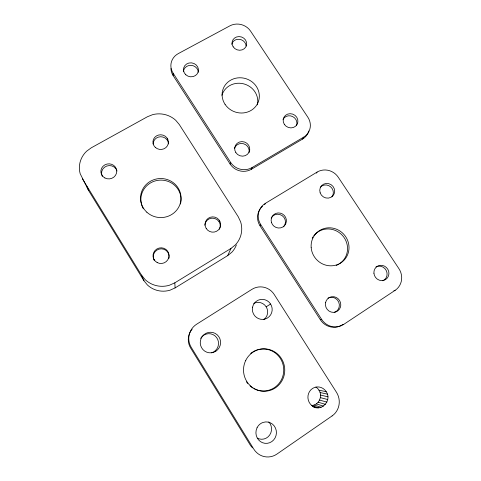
<?xml version="1.0" encoding="UTF-8"?>
<svg xmlns="http://www.w3.org/2000/svg" width="481" height="481" viewBox="0 0 481 481"><rect width="100%" height="100%" fill="white"/><g stroke="black" fill="none" stroke-linecap="round" stroke-linejoin="round"><path stroke-width="0.72" d="M312.584 406.439C321.663 412.163 332.287 400.18 326.22 391.678L318.987 390.181A9.945 9.506 81.3 0 0 315.843 387.055M318.578 407.804L311.682 405.501C318.969 405.224 322.979 396.031 318.987 390.181M230.116 164.039L230.561 162.331L173.118 73.196A15.446 14.298 11.3 0 1 178.265 53.619L229.894 25.842A15.133 13.865 17.2 0 1 250.559 31.103L307.852 117.22A15.344 14.4 26.8 0 1 303.601 137.193L302.549 139.081L251.467 169.222A15.494 14.773 20.2 0 1 230.116 164.039L173.172 75.631A15.32 14.189 11.3 0 1 170.935 68.482M219.114 221.765L219.462 220.532M251.467 169.222L252.092 167.562L303.601 137.193M227.669 255.627L230.982 248.43L235.407 244.841A24.122 23.593 15.9 0 0 240.638 221.873L238.233 216.751L179.275 124.507L175.727 120.292A23.882 22.589 5.3 0 0 152.705 114.64L147.487 116.715L91.252 147.823L86.604 151.226A24.525 23.208 -5.4 0 0 80.189 173.737L88.618 190.542L143.939 280.724L147.408 284.98A23.166 22.739 -16.1 0 0 170.021 290.193L175.096 287.915L227.669 255.627L231.818 252.254A22.589 22.156 14.9 0 0 236.393 244.901M264.664 204.696L265.41 203.331L317.117 172.078A15.566 14.773 36.4 0 1 338.257 177.236L398.905 268.645A16.023 15.133 55.2 0 1 395.154 290.308L343.656 324.441L342.195 324.765M341.624 325.126A16.174 15.548 62.1 0 1 320.34 319.715L260.005 225.769L260.72 224.579A15.825 15.314 32.5 0 1 265.41 203.331M316.336 173.154L317.117 172.078M253.673 303.487A9.572 9.422 68.6 0 1 266.173 306.818L270.599 304.04M82.443 178.878L141.498 275.12L145.202 279.665A24.765 24.272 -13.8 0 0 169.396 285.251L174.825 282.828L230.982 248.43M393.903 290.716L395.154 290.308M320.34 319.715L321.609 319.342A16.318 15.681 62 0 0 343.656 324.441M320.081 392.52L327.375 394.137M320.562 395.063L327.892 396.813M320.406 397.643L327.729 399.531M319.606 400.09L326.894 402.104M318.23 402.224L325.451 404.353M316.36 403.914L323.491 406.132M314.123 405.032L321.146 407.305M260.72 224.579L321.609 319.342M86.502 185.714L88.618 190.542M141.498 275.12L143.939 280.724M154.173 259.77L154.395 260.672A7.943 7.774 -12.1 0 1 158.983 249.146A7.943 7.774 -12.1 0 1 169.12 256.361M167.292 138.384L167.394 140.302M174.825 282.828L175.096 287.915M173.118 73.196L173.172 75.631M260.005 225.769A15.687 15.188 32.6 0 1 262.524 206.265M338.738 264.177A19.21 18.434 47.3 0 1 336.237 265.392M312.247 238.113A19.21 18.434 47.3 0 1 312.969 236.935M313.78 235.804A19.21 18.434 47.3 0 1 342.382 235.389A19.21 18.434 47.3 0 1 339.327 263.816M328.054 298.07A7.864 7.564 60.7 0 1 338.714 302.086A7.864 7.564 60.7 0 1 334.235 312.464M271.158 218.097A7.654 7.407 34.3 0 1 282.191 215.656A7.654 7.407 34.3 0 1 283.549 226.858M320.394 187.157A7.534 7.161 37.4 0 1 330.573 186.766A7.534 7.161 37.4 0 1 331.938 196.819M375.962 266.925A7.732 7.317 54.6 0 1 386.285 270.587A7.732 7.317 54.6 0 1 382.792 280.76M169.108 257.034A7.943 7.774 -12.1 0 1 168.897 258.381M204.822 225.228A7.75 7.57 13.7 0 1 214.622 218.434A7.75 7.57 13.7 0 1 219.39 229.335M143.356 208.814A20.082 19.366 0.2 0 1 141.636 204.78M141.444 204.076A20.082 19.366 0.2 0 1 160.907 180.11A20.082 19.366 0.2 0 1 180.477 204.01M102.303 176.293A7.876 7.468 -5.3 0 1 106.686 166.059A7.876 7.468 -5.3 0 1 117.009 170.983M153.15 144.084A7.684 7.287 5.1 0 1 160.672 136.736A7.684 7.287 5.1 0 1 168.506 143.927M315.969 407.587A10.468 9.987 80.5 0 1 309.59 391.432A10.468 9.987 80.5 0 1 326.22 391.678M268.801 421.927A10.197 9.746 -86.3 0 1 269.637 435.095A10.197 9.746 -86.3 0 1 257.347 438.161M266.173 306.818A9.572 9.422 68.6 0 1 263.865 319.625M252.639 447.889A16.673 15.909 -86.2 0 1 249.946 444.564L190.632 348.028A15.969 15.741 -69.6 0 1 192.141 329.19M200.667 338.347A9.806 9.662 -73 0 1 216.54 337.434A9.806 9.662 -73 0 1 211.706 352.807M257.792 349.729A21.014 20.418 86.8 0 1 283.634 372.144A21.014 20.418 86.8 0 1 253.986 388.636M252.814 387.963A21.014 20.418 86.8 0 1 250.078 385.93M247.709 383.477A21.014 20.418 86.8 0 1 246.482 381.818M250.721 353.397A21.014 20.418 86.8 0 1 252.345 352.218M252.91 351.864A21.014 20.418 86.8 0 1 257.161 349.921M183.429 71.639A7.468 6.926 11.8 0 1 190.975 65.332A7.468 6.926 11.8 0 1 198.304 72.27M252.092 167.562A15.626 14.893 20.2 0 1 230.561 162.331M308.796 130.922A15.212 14.286 26.8 0 1 302.549 139.081M221.915 95.304A18.374 17.202 18.2 0 1 243.891 83.904A18.374 17.202 18.2 0 1 257.377 104.882M231.758 44.234A7.323 6.728 17.4 0 1 239.502 39.322A7.323 6.728 17.4 0 1 246.122 46.074M283.062 119.318A7.413 6.956 26 0 1 292.61 116.54A7.413 6.956 26 0 1 296.41 125.733M234.536 148.292A7.54 7.179 19.7 0 1 243.633 143.783A7.54 7.179 19.7 0 1 249.014 152.471M257.058 427.765L256.151 430.411A10.744 10.257 -86.9 0 0 264.869 443.314A10.744 10.257 -86.9 0 0 276.419 433.02A10.744 10.257 -86.9 0 0 265.674 421.921L263.047 422.432A10.744 10.257 -86.9 0 0 257.058 427.765M332.112 415.915L276.948 454.064A17.575 16.739 -86.8 0 1 253.709 448.989L191.234 347.342A16.787 16.558 -70.3 0 1 196.657 324.206L251.984 289.315A16.342 16.095 63.1 0 1 274.212 294.48L336.496 392.322A17.088 16.27 80.4 0 1 332.112 415.915M311.159 247.432A19.378 18.585 47.2 0 0 340.728 262.963A19.378 18.585 47.2 0 0 338.299 230.044A19.378 18.585 47.2 0 0 311.159 247.432M320.16 192.839A7.6 7.221 37.4 0 0 332.852 195.881A7.6 7.221 37.4 0 0 328.637 183.634A7.6 7.221 37.4 0 0 320.16 192.839M373.917 273.202A7.798 7.377 54.5 0 0 385.72 279.449A7.798 7.377 54.5 0 0 384.596 266.185A7.798 7.377 54.5 0 0 373.917 273.202M325.529 302.771A7.93 7.63 60.6 0 0 335.612 312.025A7.93 7.63 60.6 0 0 338.137 298.749A7.93 7.63 60.6 0 0 325.529 302.771M271.506 222.625A7.72 7.468 34.3 0 0 284.463 225.685A7.72 7.468 34.3 0 0 280.327 213.143A7.72 7.468 34.3 0 0 271.506 222.625M157.179 262.572A8.015 7.84 -11.8 0 0 169.035 255.417A8.015 7.84 -11.8 0 0 156.872 248.984A8.015 7.84 -11.8 0 0 157.179 262.572M206.235 228.517A7.816 7.636 13.9 0 0 219.751 228.168A7.816 7.636 13.9 0 0 212.56 216.877A7.816 7.636 13.9 0 0 206.235 228.517M146.843 212.211A20.262 19.535 0.4 0 0 180.489 202.621A20.262 19.535 0.4 0 0 155.038 179.323A20.262 19.535 0.4 0 0 146.843 212.211M155.315 147.39A7.75 7.341 5.1 0 0 168.194 143.939A7.75 7.341 5.1 0 0 158.496 135.059A7.75 7.341 5.1 0 0 155.315 147.39M104.888 177.964A7.943 7.534 -5.2 0 0 116.745 171.242A7.943 7.534 -5.2 0 0 104.78 164.911A7.943 7.534 -5.2 0 0 104.888 177.964M252.567 307.173A10.053 9.891 66.4 0 0 265.32 318.963A10.053 9.891 66.4 0 0 268.915 302.02A10.053 9.891 66.4 0 0 252.567 307.173M215.801 351.244A10.311 10.161 -73.9 0 0 215.199 333.417A10.311 10.161 -73.9 0 0 200.252 342.977A10.311 10.161 -73.9 0 0 215.801 351.244M245.761 360.371A21.218 20.617 86.6 0 0 265.223 391.251A21.218 20.617 86.6 0 0 281.427 358.561A21.218 20.617 86.6 0 0 245.761 360.371M185.816 74.771A7.528 6.981 11.8 0 0 198.268 71.633A7.528 6.981 11.8 0 0 188.799 63.059A7.528 6.981 11.8 0 0 185.816 74.771M225.066 104.341A18.741 17.508 18.3 0 0 257.281 104.082A18.741 17.508 18.3 0 0 239.815 77.76A18.741 17.508 18.3 0 0 225.066 104.341M284.367 124.405A7.48 7.011 26 0 0 297.144 124.29A7.48 7.011 26 0 0 290.097 113.69A7.48 7.011 26 0 0 284.367 124.405M235.852 152.615A7.606 7.239 19.8 0 0 248.942 152.441A7.606 7.239 19.8 0 0 241.883 141.606A7.606 7.239 19.8 0 0 235.852 152.615M233.171 46.807A7.383 6.782 17.4 0 0 245.863 46.861A7.383 6.782 17.4 0 0 239.027 36.58A7.383 6.782 17.4 0 0 233.171 46.807"/></g></svg>
